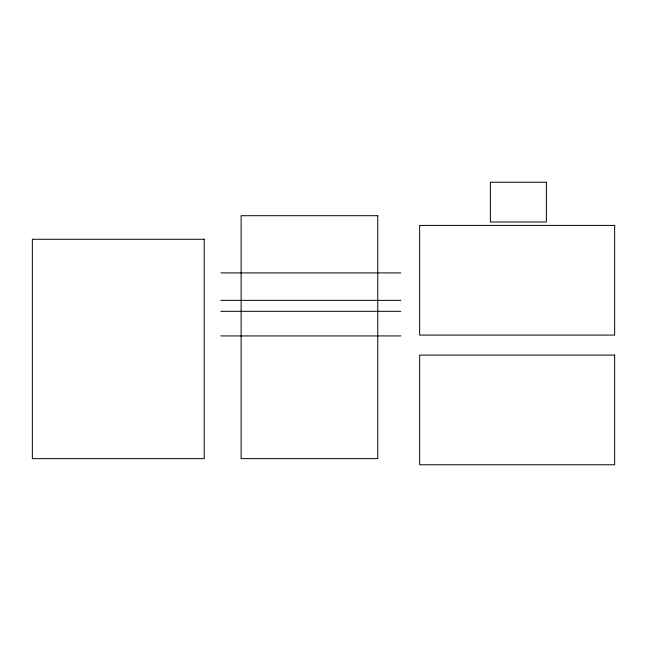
<?xml version="1.0" encoding="UTF-8"?>
<svg xmlns="http://www.w3.org/2000/svg" width="647" height="647" viewBox="0 0 647 647"><rect width="100%" height="100%" fill="white"/><g stroke="black" fill="none" stroke-linecap="round" stroke-linejoin="round"><path stroke-width="0.97" d="M220.829 272.897L400.817 272.897M220.829 300.37L400.817 300.37M220.829 311.32L400.817 311.32M220.829 335.922L400.817 335.922M546.391 182.228L490.361 182.228L490.361 222.002L546.391 222.002L546.391 182.228M377.759 215.702L241.121 215.702L241.121 458.634L377.759 458.634L377.759 215.702M614.65 225.407L419.652 225.407L419.652 335.089L614.65 335.089L614.65 225.407M204.217 239.269L32.35 239.269L32.35 458.634L204.217 458.634L204.217 239.269M614.65 355.082L419.652 355.082L419.652 464.772L614.65 464.772L614.65 355.082"/></g></svg>
